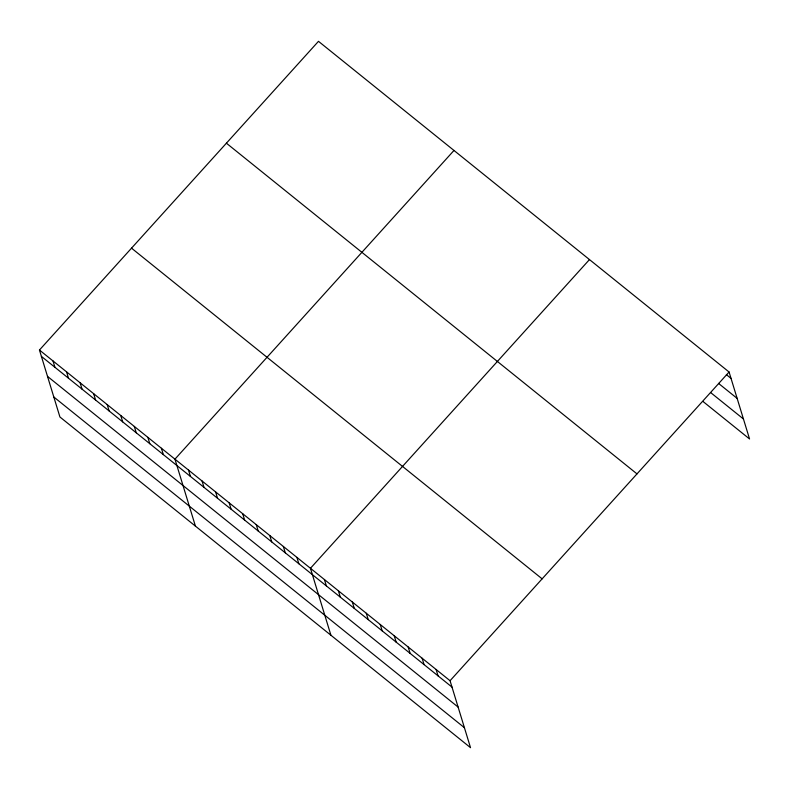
<?xml version="1.0" encoding="UTF-8"?>
<svg xmlns="http://www.w3.org/2000/svg" width="789" height="789" viewBox="0 0 789 789"><rect width="100%" height="100%" fill="white"/><g stroke="black" fill="none" stroke-linecap="round" stroke-linejoin="round"><path stroke-width="1.18" d="M39.45 350.03L450.055 680.72L470.52 747.676L59.925 416.986L39.45 350.03L318.48 41.324L729.075 372.013L749.55 438.97L703.019 401.493M453.981 150.452L174.951 459.159L195.416 526.115M589.472 259.581L310.452 568.287L330.916 635.244M450.055 680.72L729.075 372.013M726.373 374.647L731.028 378.395M718.523 383.395L737.143 398.386M710.859 392.744L743.435 418.979M226.404 143.194L636.999 473.893M131.526 248.16L542.132 578.85M41.403 356.401L451.998 687.101M47.508 376.392L458.113 707.092M53.81 396.995L464.405 727.685M436.09 669.476L438.043 675.857M422.135 658.233L424.078 664.614M408.169 646.99L410.122 653.371M394.214 635.747L396.157 642.128M380.249 624.503L382.201 630.884M366.293 613.26L368.236 619.641M352.328 602.017L354.281 608.388M338.373 590.774L340.315 597.145M324.407 579.53L326.36 585.902M296.901 557.379L298.844 563.75M283.35 546.461L285.293 552.833M269.799 535.553L271.741 541.925M256.247 524.636L258.2 531.007M242.696 513.728L244.649 520.099M229.145 502.81L231.098 509.181M215.594 491.902L217.547 498.273M202.053 480.984L203.996 487.355M188.502 470.076L190.445 476.448M161.4 448.251L163.343 454.622M147.849 437.333L149.802 443.704M134.298 426.425L136.25 432.796M120.747 415.507L122.699 421.878M107.196 404.599L109.148 410.97M93.654 393.681L95.597 400.053M80.103 382.773L82.046 389.145M66.552 371.856L68.495 378.227M53.001 360.948L54.944 367.319"/></g></svg>
